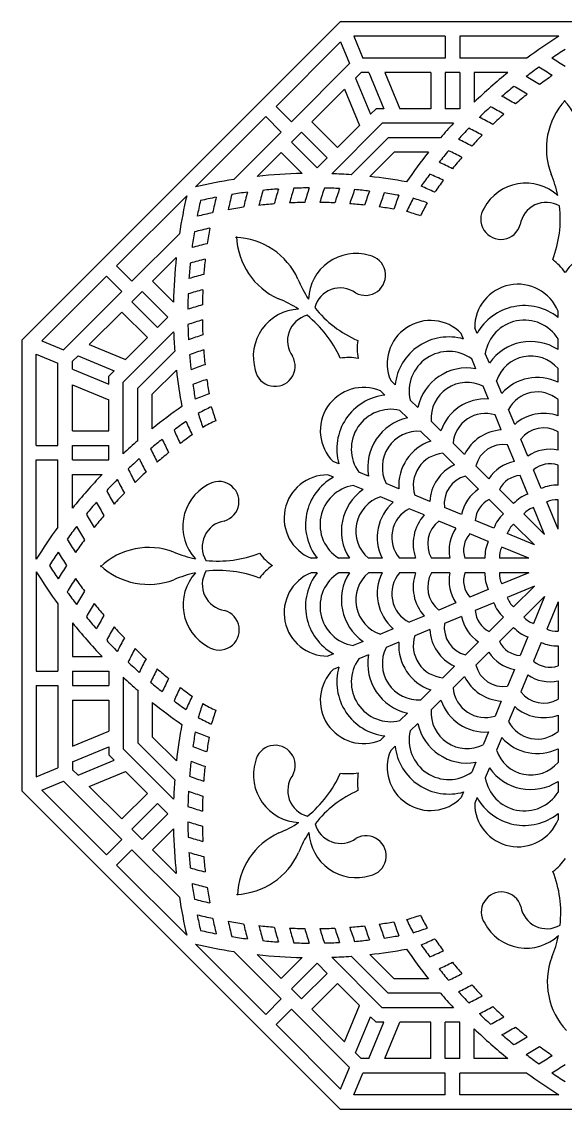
# Model space of a CAD drawing. Extents: x -314 to 508, y 162 to 455.
# Drawn here: x 332.2 to 388.5, y 171.7 to 284.2 of the extents above; entities that cross this region are included whole.
import ezdxf

# ---------------------------------------------------------------- set-up
doc = ezdxf.new("R2010")
doc.units = 0
doc.layers.get('0').update_dxf_attribs({"linetype": 'CONTINUOUS'})

msp = doc.modelspace()

# ---------------------------------------------------------------- linework, layer by layer
for p, q in [((365.166095, 284.226621), (332.215602, 251.276129)), ((411.765129, 284.226621), (365.166095, 284.226621)), ((366.599209, 282.726231), (367.53119, 280.476231)), ((376.050632, 282.726231), (366.599209, 282.726231)), ((376.050632, 282.726231), (376.050632, 280.476231)), ((377.550632, 282.726231), (377.550632, 280.476231)), ((387.813849, 282.726231), (377.550632, 282.726231)), ((358.530225, 275.469041), (365.21339, 282.152206)), ((365.21339, 282.152206), (366.145371, 279.902206)), ((376.050632, 280.476231), (367.53119, 280.476231)), ((384.486585, 280.476231), (377.550632, 280.476231)), ((360.121215, 273.87805), (366.145371, 279.902206)), ((366.766691, 278.402206), (367.340716, 278.976231)), ((366.766691, 278.402206), (368.319992, 274.652206)), ((368.15251, 278.976231), (367.340716, 278.976231)), ((368.15251, 278.976231), (369.705811, 275.226231)), ((369.776099, 278.976231), (371.329399, 275.226231)), ((374.550632, 278.976231), (369.776099, 278.976231)), ((374.550632, 278.976231), (374.550632, 275.226231)), ((376.050632, 278.976231), (376.050632, 275.226231)), ((377.550632, 278.976231), (376.050632, 278.976231)), ((377.550632, 278.976231), (377.550632, 275.226231)), ((379.050632, 278.976231), (379.050632, 275.912585)), ((382.534074, 278.976231), (379.050632, 278.976231)), ((362.242536, 273.87805), (365.618641, 277.254155)), ((365.618641, 277.254155), (367.171941, 273.504155)), ((358.530225, 275.469041), (360.121215, 273.87805)), ((368.319992, 274.652206), (368.894017, 275.226231)), ((369.705811, 275.226231), (368.894017, 275.226231)), ((374.550632, 275.226231), (371.329399, 275.226231)), ((377.550632, 275.226231), (376.050632, 275.226231)), ((350.212375, 267.15119), (357.469565, 274.408381)), ((357.469565, 274.408381), (359.060555, 272.81739)), ((362.242536, 273.87805), (364.894186, 271.2264)), ((364.294572, 268.505466), (369.515337, 273.726231)), ((364.894186, 271.2264), (367.171941, 273.504155)), ((376.898614, 273.726231), (369.515337, 273.726231)), ((354.156095, 267.912931), (359.060555, 272.81739)), ((360.121215, 271.75673), (361.181875, 272.81739)), ((361.181875, 272.81739), (363.833526, 270.16574)), ((360.121215, 271.75673), (362.772866, 269.10508)), ((366.304546, 268.39412), (370.136658, 272.226231)), ((375.556081, 272.226231), (370.136658, 272.226231)), ((356.597389, 268.232904), (359.060555, 270.69607)), ((359.060555, 270.69607), (361.22688, 268.529745)), ((362.772866, 269.10508), (363.833526, 270.16574)), ((368.246095, 268.214347), (370.757978, 270.726231)), ((374.310317, 270.726231), (370.757978, 270.726231)), ((349.290643, 266.229458), (342.033452, 258.972268)), ((348.528902, 262.285737), (343.624443, 257.381278)), ((342.033452, 258.972268), (343.624443, 257.381278)), ((348.208929, 259.844444), (345.745763, 257.381278)), ((340.972792, 257.911608), (334.289627, 251.228443)), ((340.972792, 257.911608), (342.563783, 256.320618)), ((345.745763, 257.381278), (347.912088, 255.214953)), ((342.563783, 256.320618), (336.539627, 250.296462)), ((344.685103, 256.320618), (343.624443, 255.259958)), ((344.685103, 256.320618), (347.336753, 253.668967)), ((343.624443, 255.259958), (346.276093, 252.608307)), ((387.715612, 253.644178), (387.715612, 254.278942)), ((342.563783, 254.199297), (339.187678, 250.823192)), ((342.563783, 254.199297), (345.215433, 251.547647)), ((347.336753, 253.668967), (346.276093, 252.608307)), ((347.936367, 252.147261), (342.715602, 246.926496)), ((379.335819, 251.977334), (379.092906, 252.563779)), ((332.215602, 251.276129), (332.215602, 204.677095)), ((334.289627, 251.228443), (336.539627, 250.296462)), ((345.215433, 251.547647), (342.937678, 249.269892)), ((377.95, 251.403309), (377.707087, 251.989754)), ((387.715612, 250.319142), (387.715612, 251.421807)), ((333.715602, 249.842624), (335.965602, 248.910643)), ((333.715602, 240.391201), (333.715602, 249.842624)), ((339.187678, 250.823192), (342.937678, 249.269892)), ((348.047713, 250.137287), (344.215602, 246.305175)), ((380.608256, 248.905401), (380.186284, 249.924131)), ((335.965602, 240.391201), (335.965602, 248.910643)), ((338.039627, 249.675142), (337.465602, 249.101117)), ((337.465602, 248.289323), (337.465602, 249.101117)), ((338.039627, 249.675142), (341.789627, 248.121841)), ((379.222436, 248.331376), (378.800465, 249.350106)), ((337.465602, 248.289323), (341.215602, 246.736022)), ((341.789627, 248.121841), (341.215602, 247.547816)), ((341.215602, 246.736022), (341.215602, 247.547816)), ((348.227486, 248.195738), (345.715602, 245.683855)), ((387.715612, 246.925411), (387.715612, 248.354682)), ((337.465602, 246.665734), (341.215602, 245.112434)), ((337.465602, 241.891201), (337.465602, 246.665734)), ((342.715602, 239.543219), (342.715602, 246.926496)), ((370.845955, 246.656538), (370.39711, 247.105383)), ((380.521161, 245.195977), (379.974203, 246.516451)), ((381.90698, 245.770003), (381.360022, 247.090477)), ((344.215602, 240.885752), (344.215602, 246.305175)), ((345.715602, 242.131516), (345.715602, 245.683855)), ((369.785295, 245.595878), (369.33645, 246.044723)), ((341.215602, 241.891201), (341.215602, 245.112434)), ((373.197111, 244.305382), (372.417409, 245.085084)), ((383.233006, 242.568693), (382.588175, 244.125453)), ((387.715612, 243.460338), (387.715612, 245.145364)), ((372.136451, 243.244722), (371.356749, 244.024424)), ((381.847187, 241.994668), (381.202356, 243.551428)), ((337.465602, 241.891201), (341.215602, 241.891201)), ((375.596841, 241.905652), (374.586194, 242.916299)), ((374.536181, 240.844992), (373.525534, 241.855639)), ((384.588892, 239.295295), (383.862452, 241.049075)), ((387.715612, 239.917238), (387.715612, 241.815516)), ((333.715602, 240.391201), (335.965602, 240.391201)), ((337.465602, 240.391201), (341.215602, 240.391201)), ((337.465602, 238.891201), (337.465602, 240.391201)), ((341.215602, 238.891201), (341.215602, 240.391201)), ((378.047018, 239.455476), (376.855525, 240.646968)), ((383.203073, 238.72127), (382.476633, 240.47505)), ((333.715602, 238.891201), (335.965602, 238.891201)), ((333.715602, 228.627984), (333.715602, 238.891201)), ((335.965602, 231.955248), (335.965602, 238.891201)), ((337.465602, 238.891201), (341.215602, 238.891201)), ((365.038524, 238.491833), (364.452079, 238.734746)), ((376.986357, 238.394815), (375.794865, 239.586308)), ((337.465602, 237.391201), (340.529248, 237.391201)), ((337.465602, 233.907759), (337.465602, 237.391201)), ((368.110457, 237.219397), (367.091727, 237.641368)), ((380.552368, 236.950126), (379.210082, 238.292411)), ((385.979529, 235.938001), (385.182311, 237.862655)), ((387.715612, 236.283329), (387.715612, 238.36656)), ((364.464499, 237.106014), (363.878054, 237.348927)), ((367.536432, 235.833577), (366.517702, 236.255549)), ((371.245856, 235.920672), (369.925382, 236.46763)), ((379.491707, 235.889465), (378.149422, 237.231751)), ((384.59371, 235.363976), (383.796491, 237.28863)), ((374.447165, 234.594646), (372.890405, 235.239477)), ((383.12193, 234.380564), (381.648863, 235.85363)), ((370.67183, 234.534853), (369.351356, 235.081811)), ((382.061269, 233.319903), (380.588203, 234.79297)), ((387.715612, 231.746726), (386.554467, 234.549978)), ((387.715612, 231.746726), (387.715612, 234.780945)), ((373.87314, 233.208827), (372.31638, 233.853658)), ((377.720563, 233.23876), (375.966783, 233.9652)), ((386.329792, 231.172701), (384.184276, 233.318217)), ((386.329792, 231.172701), (385.168647, 233.975953)), ((377.146538, 231.852941), (375.392758, 232.579381)), ((381.077857, 231.848123), (379.153203, 232.645342)), ((385.269132, 230.112041), (383.123616, 232.257557)), ((380.503832, 230.462304), (378.579178, 231.259522)), ((385.269132, 230.112041), (382.46588, 231.273186)), ((384.695107, 228.726221), (381.891855, 229.887366)), ((362.797655, 228.726221), (362.162891, 228.726221)), ((366.122691, 228.726221), (365.020026, 228.726221)), ((369.516422, 228.726221), (368.087151, 228.726221)), ((372.981495, 228.726221), (371.296469, 228.726221)), ((376.524594, 228.726221), (374.626317, 228.726221)), ((380.158504, 228.726221), (378.075273, 228.726221)), ((384.695107, 228.726221), (381.660888, 228.726221)), ((333.715602, 227.324458), (333.715602, 217.061242)), ((362.797655, 227.226221), (362.162891, 227.226221)), ((366.122691, 227.226221), (365.020026, 227.226221)), ((369.516422, 227.226221), (368.087151, 227.226221)), ((372.981495, 227.226221), (371.296469, 227.226221)), ((376.524594, 227.226221), (374.626317, 227.226221)), ((380.158504, 227.226221), (378.075273, 227.226221)), ((384.695107, 227.226221), (381.660888, 227.226221)), ((384.695107, 227.226221), (381.891855, 226.065076)), ((380.503832, 225.490138), (378.579178, 224.69292)), ((385.269132, 225.840402), (382.46588, 224.679257)), ((385.269132, 225.840402), (383.123616, 223.694885)), ((335.965602, 223.997195), (335.965602, 217.061242)), ((377.146538, 224.099502), (375.392758, 223.373062)), ((381.077857, 224.104319), (379.153203, 223.307101)), ((386.329792, 224.779742), (384.184276, 222.634225)), ((386.329792, 224.779742), (385.168647, 221.976489)), ((387.715612, 224.205717), (386.554467, 221.402464)), ((387.715612, 224.205717), (387.715612, 221.171498)), ((337.465602, 222.044684), (337.465602, 218.561242)), ((373.87314, 222.743616), (372.31638, 222.098785)), ((377.720563, 222.713682), (375.966783, 221.987243)), ((382.061269, 222.632539), (380.588203, 221.159472)), ((370.67183, 221.41759), (369.351356, 220.870632)), ((374.447165, 221.357797), (372.890405, 220.712965)), ((383.12193, 221.571879), (381.648863, 220.098812)), ((384.59371, 220.588467), (383.796491, 218.663812)), ((367.536432, 220.118865), (366.517702, 219.696894)), ((371.245856, 220.031771), (369.925382, 219.484812)), ((379.491707, 220.062977), (378.149422, 218.720692)), ((385.979529, 220.014442), (385.182311, 218.089787)), ((387.715612, 219.669114), (387.715612, 217.585882)), ((337.465602, 218.561242), (340.529248, 218.561242)), ((364.464499, 218.846429), (363.878054, 218.603516)), ((368.110457, 218.733046), (367.091727, 218.311074)), ((380.552368, 219.002317), (379.210082, 217.660032)), ((365.038524, 217.46061), (364.452079, 217.217696)), ((376.986357, 217.557627), (375.794865, 216.366135)), ((383.203073, 217.231172), (382.476633, 215.477393)), ((333.715602, 217.061242), (335.965602, 217.061242)), ((337.465602, 217.061242), (341.215602, 217.061242)), ((337.465602, 217.061242), (337.465602, 215.561242)), ((341.215602, 217.061242), (341.215602, 215.561242)), ((342.715602, 216.409224), (342.715602, 209.025947)), ((378.047018, 216.496967), (376.855525, 215.305474)), ((384.588892, 216.657147), (383.862452, 214.903367)), ((387.715612, 216.035204), (387.715612, 214.136926)), ((333.715602, 215.561242), (335.965602, 215.561242)), ((333.715602, 215.561242), (333.715602, 206.109819)), ((335.965602, 215.561242), (335.965602, 207.041799)), ((337.465602, 215.561242), (341.215602, 215.561242)), ((344.215602, 215.066691), (344.215602, 209.647267)), ((374.536181, 215.107451), (373.525534, 214.096804)), ((337.465602, 214.061242), (341.215602, 214.061242)), ((337.465602, 214.061242), (337.465602, 209.286708)), ((341.215602, 214.061242), (341.215602, 210.840009)), ((345.715602, 213.820927), (345.715602, 210.268588)), ((375.596841, 214.046791), (374.586194, 213.036143)), ((381.847187, 213.957775), (381.202356, 212.401015)), ((372.136451, 212.70772), (371.356749, 211.928018)), ((383.233006, 213.38375), (382.588175, 211.82699)), ((373.197111, 211.64706), (372.417409, 210.867358)), ((387.715612, 212.492104), (387.715612, 210.807079)), ((337.465602, 209.286708), (341.215602, 210.840009)), ((380.521161, 210.756465), (379.974203, 209.435991)), ((348.047713, 205.815156), (344.215602, 209.647267)), ((348.227486, 207.756704), (345.715602, 210.268588)), ((369.785295, 210.356565), (369.33645, 209.90772)), ((370.845955, 209.295905), (370.39711, 208.847059)), ((381.90698, 210.18244), (381.360022, 208.861966)), ((337.465602, 207.66312), (341.215602, 209.216421)), ((341.215602, 209.216421), (341.215602, 208.404627)), ((341.789627, 207.830601), (341.215602, 208.404627)), ((347.936367, 203.805182), (342.715602, 209.025947)), ((387.715612, 209.027031), (387.715612, 207.597761)), ((333.715602, 206.109819), (335.965602, 207.041799)), ((337.465602, 207.66312), (337.465602, 206.851326)), ((338.039627, 206.277301), (341.789627, 207.830601)), ((379.222436, 207.621066), (378.800465, 206.602337)), ((380.608256, 207.047041), (380.186284, 206.028312)), ((338.039627, 206.277301), (337.465602, 206.851326)), ((339.187678, 205.12925), (342.937678, 206.682551)), ((345.215433, 204.404796), (342.937678, 206.682551)), ((334.289627, 204.724), (336.539627, 205.65598)), ((342.563783, 199.631825), (336.539627, 205.65598)), ((342.563783, 201.753145), (339.187678, 205.12925)), ((387.715612, 205.6333), (387.715612, 204.530635)), ((332.215602, 204.677095), (365.166095, 171.726602)), ((340.972792, 198.040835), (334.289627, 204.724)), ((342.563783, 201.753145), (345.215433, 204.404796)), ((377.95, 204.549134), (377.707087, 203.962689)), ((379.335819, 203.975109), (379.092906, 203.388664)), ((343.624443, 200.692485), (346.276093, 203.344136)), ((347.336753, 202.283475), (346.276093, 203.344136)), ((344.685103, 199.631825), (347.336753, 202.283475)), ((387.715612, 202.308264), (387.715612, 201.673501)), ((344.685103, 199.631825), (343.624443, 200.692485)), ((345.745763, 198.571165), (347.912088, 200.737489)), ((340.972792, 198.040835), (342.563783, 199.631825)), ((342.033452, 196.980174), (343.624443, 198.571165)), ((348.528902, 193.666705), (343.624443, 198.571165)), ((348.208929, 196.107999), (345.745763, 198.571165)), ((349.290643, 189.722984), (342.033452, 196.980174)), ((350.212375, 188.801252), (357.469565, 181.544062)), ((354.156095, 188.039512), (359.060555, 183.135052)), ((356.597389, 187.719538), (359.060555, 185.256373)), ((359.060555, 185.256373), (361.22688, 187.422697)), ((360.121215, 184.195713), (362.772866, 186.847363)), ((362.772866, 186.847363), (363.833526, 185.786703)), ((364.294572, 187.446977), (369.515337, 182.226212)), ((366.304546, 187.558323), (370.136658, 183.726212)), ((368.246095, 187.738095), (370.757978, 185.226212)), ((361.181875, 183.135052), (363.833526, 185.786703)), ((362.242536, 182.074392), (364.894186, 184.726043)), ((364.894186, 184.726043), (367.171941, 182.448287)), ((374.310317, 185.226212), (370.757978, 185.226212)), ((360.121215, 184.195713), (361.181875, 183.135052)), ((375.556081, 183.726212), (370.136658, 183.726212)), ((357.469565, 181.544062), (359.060555, 183.135052)), ((365.618641, 178.698287), (367.171941, 182.448287)), ((358.530225, 180.483402), (360.121215, 182.074392)), ((360.121215, 182.074392), (366.145371, 176.050237)), ((362.242536, 182.074392), (365.618641, 178.698287)), ((366.766691, 177.550237), (368.319992, 181.300237)), ((368.319992, 181.300237), (368.894017, 180.726212)), ((376.898614, 182.226212), (369.515337, 182.226212)), ((358.530225, 180.483402), (365.21339, 173.800237)), ((368.15251, 176.976212), (369.705811, 180.726212)), ((369.705811, 180.726212), (368.894017, 180.726212)), ((369.776099, 176.976212), (371.329399, 180.726212)), ((374.550632, 180.726212), (371.329399, 180.726212)), ((374.550632, 176.976212), (374.550632, 180.726212)), ((376.050632, 176.976212), (376.050632, 180.726212)), ((377.550632, 180.726212), (376.050632, 180.726212)), ((377.550632, 176.976212), (377.550632, 180.726212)), ((379.050632, 176.976212), (379.050632, 180.039857)), ((366.766691, 177.550237), (367.340716, 176.976212)), ((368.15251, 176.976212), (367.340716, 176.976212)), ((374.550632, 176.976212), (369.776099, 176.976212)), ((377.550632, 176.976212), (376.050632, 176.976212)), ((382.534074, 176.976212), (379.050632, 176.976212)), ((365.21339, 173.800237), (366.145371, 176.050237)), ((366.599209, 173.226212), (367.53119, 175.476212)), ((376.050632, 175.476212), (367.53119, 175.476212)), ((376.050632, 173.226212), (376.050632, 175.476212)), ((377.550632, 173.226212), (377.550632, 175.476212)), ((384.486585, 175.476212), (377.550632, 175.476212)), ((376.050632, 173.226212), (366.599209, 173.226212)), ((387.813849, 173.226212), (377.550632, 173.226212)), ((365.166095, 171.726602), (411.765129, 171.726602))]:
    msp.add_line(p, q)
for centre, radius, start, end in [((416.138799, 237.254604), 53.572116, 121.91939, 126.216195), ((416.138799, 237.254604), 52.072116, 122.102777, 123.928046), ((360.792425, 237.254604), 50.572116, 56.824698, 58.687971), ((416.138799, 237.254604), 52.072116, 125.738187, 127.534036), ((360.792425, 237.254604), 49.072116, 57.560233, 59.464775), ((416.138799, 237.254604), 53.572116, 128.84974, 133.812733), ((360.792425, 237.254604), 47.572116, 58.278086, 60.227422), ((416.138799, 237.254604), 50.572116, 125.022816, 126.855492), ((416.138799, 237.254604), 52.072116, 129.316387, 131.085996), ((360.792425, 237.254604), 46.072116, 58.977643, 60.975594), ((360.792425, 237.254604), 44.572116, 59.65813, 61.70886), ((416.138799, 237.254604), 50.572116, 128.674204, 130.479787), ((393.86867, 271.096747), 7.357965, 137.256091, 200.866483), ((382.96594, 271.064302), 7.357965, 339.474528, 43.08492), ((416.138799, 237.254604), 52.072116, 132.84358, 134.589829), ((360.792425, 237.254604), 43.072116, 60.318593, 62.426661), ((416.138799, 237.254604), 50.572116, 132.27304, 134.054732), ((416.138799, 237.254604), 53.572116, 137.094204, 139.24731), ((360.792425, 237.254604), 41.572116, 60.957865, 63.12829), ((416.138799, 237.254604), 52.072116, 136.325403, 138.050939), ((360.792425, 237.254604), 40.072116, 61.574537, 63.812869), ((416.138799, 237.254604), 50.572116, 135.825609, 137.586396), ((360.792425, 237.254604), 38.572116, 62.16691, 64.479321), ((416.138799, 237.254604), 53.572116, 141.332807, 145.423402), ((416.138799, 237.254604), 52.072116, 139.767054, 141.474349), ((360.792425, 237.254604), 37.072116, 62.732943, 65.126335), ((416.138799, 237.254604), 50.572116, 139.337804, 141.080535), ((360.792425, 237.254604), 35.572116, 63.270186, 65.752316), ((362.336906, 214.969131), 53.572116, 98.783805, 103.08061), ((362.336906, 214.969131), 53.572116, 91.187267, 96.15026), ((362.336906, 214.969131), 53.572116, 85.75269, 87.905796), ((362.336906, 214.969131), 53.572116, 79.576598, 83.667193), ((416.138799, 237.254604), 52.072116, 143.17341, 144.864819), ((360.792425, 237.254604), 34.072116, 63.775685, 66.35533), ((416.138799, 237.254604), 50.572116, 142.815292, 144.542779), ((376.201395, 263.833461), 11.748077, 11.887493, 23.276334), ((401.472702, 254.104927), 46.072116, 164.024406, 166.022357), ((362.336906, 214.969131), 52.072116, 93.914004, 95.683613), ((401.472702, 254.104927), 44.572116, 163.29114, 165.34187), ((401.472702, 254.104927), 43.072116, 162.573339, 164.681407), ((362.336906, 214.969131), 52.072116, 90.410171, 92.15642), ((401.472702, 254.104927), 41.572116, 161.87171, 164.042135), ((401.472702, 254.104927), 40.072116, 161.187131, 163.425463), ((362.336906, 214.969131), 52.072116, 86.949061, 88.674597), ((401.472702, 254.104927), 38.572116, 160.520679, 162.83309), ((401.472702, 254.104927), 37.072116, 159.873665, 162.267057), ((362.336906, 214.969131), 52.072116, 83.525651, 85.232946), ((401.472702, 254.104927), 35.572116, 159.247684, 161.729814), ((360.792425, 237.254604), 32.572116, 64.245875, 66.933024), ((384.391153, 262.626974), 4.907488, 47.643656, 151.842429), ((401.472702, 254.104927), 53.572116, 166.91939, 171.216195), ((401.472702, 254.104927), 52.072116, 167.102777, 168.928046), ((362.336906, 214.969131), 52.072116, 101.071954, 102.897223), ((401.472702, 254.104927), 50.572116, 166.312029, 168.175302), ((401.472702, 254.104927), 49.072116, 165.535225, 167.439767), ((362.336906, 214.969131), 52.072116, 97.465964, 99.261813), ((401.472702, 254.104927), 47.572116, 164.772578, 166.721914), ((362.336906, 214.969131), 50.572116, 90.945268, 92.72696), ((362.336906, 214.969131), 50.572116, 87.413604, 89.174391), ((401.472702, 254.104927), 34.072116, 158.64467, 161.224315), ((362.336906, 214.969131), 52.072116, 80.135181, 81.82659), ((401.472702, 254.104927), 32.572116, 158.066976, 160.754125), ((418.824236, 241.740864), 52.072116, 152.276152, 153.953986), ((363.754115, 236.217925), 31.072116, 70.403428, 73.209533), ((386.506752, 262.811492), 2.727853, 59.946113, 171.045556), ((362.336906, 214.969131), 50.572116, 101.824698, 103.687971), ((362.336906, 214.969131), 50.572116, 98.144508, 99.977184), ((362.336906, 214.969131), 50.572116, 94.520213, 96.325796), ((362.336906, 214.969131), 50.572116, 83.919465, 85.662196), ((362.336906, 214.969131), 50.572116, 80.457221, 82.184708), ((363.754115, 236.217925), 29.572116, 70.789063, 73.727348), ((418.824236, 241.740864), 50.572116, 151.99072, 153.70586), ((381.803689, 263.793864), 2.084471, 146.551174, 344.479078), ((376.201395, 263.833461), 11.748077, 338.963115, 6.545241), ((401.472702, 254.104927), 52.072116, 170.738187, 172.534036), ((362.336906, 214.969131), 49.072116, 102.560233, 104.464775), ((401.472702, 254.104927), 50.572116, 170.022816, 171.855492), ((362.336906, 214.969131), 47.572116, 103.278086, 105.227422), ((354.108882, 254.55524), 7.357965, 24.474528, 88.08492), ((361.795334, 262.287577), 7.357965, 182.256091, 245.866483), ((366.795067, 255.34334), 4.907488, 73.498583, 177.697355), ((367.783747, 258.004002), 2.084471, 240.861933, 78.789837), ((401.472702, 254.104927), 53.572116, 173.84974, 178.812733), ((401.472702, 254.104927), 52.072116, 174.316387, 176.085996), ((362.336906, 214.969131), 46.072116, 103.977643, 105.975594), ((401.472702, 254.104927), 50.572116, 173.674204, 175.479787), ((383.561147, 254.851465), 5.975082, 35.004118, 52.886856), ((393.369968, 254.880655), 5.975082, 127.454155, 145.336893), ((362.336906, 214.969131), 44.572116, 104.65813, 106.70886), ((362.336906, 214.969131), 43.072116, 105.318593, 107.426661), ((401.472702, 254.104927), 50.572116, 177.27304, 179.054732), ((371.693354, 262.016762), 11.748077, 202.064677, 213.453518), ((365.176795, 253.968205), 2.727853, 54.295455, 165.394899), ((383.56785, 252.598932), 4.475082, 22.049912, 180.450088), ((401.472702, 254.104927), 52.072116, 177.84358, 179.589829), ((354.438603, 244.659008), 11.748077, 56.887493, 68.276334), ((362.336906, 214.969131), 41.572116, 105.957865, 108.12829), ((361.082753, 249.596926), 4.907488, 92.643656, 196.842429), ((371.693354, 262.016762), 11.748077, 218.79577, 246.377896), ((384.232123, 249.259407), 5.600082, 51.53456, 150.96544), ((362.336906, 214.969131), 40.072116, 106.574537, 108.812869), ((401.472702, 254.104927), 50.572116, 180.825609, 182.586396), ((362.448233, 251.223354), 2.727853, 104.946113, 216.045556), ((354.438603, 244.659008), 11.748077, 23.963115, 51.545241), ((374.517966, 248.850348), 4.475082, 44.549912, 202.950088), ((384.232123, 249.259407), 4.100082, 31.830243, 170.669757), ((401.472702, 254.104927), 53.572116, 182.094204, 184.24731), ((401.472702, 254.104927), 52.072116, 181.325403, 183.050939), ((362.336906, 214.969131), 38.572116, 107.16691, 109.479321), ((372.909208, 250.468433), 5.975082, 172.454155, 190.336893), ((376.409656, 246.019234), 5.600082, 74.03456, 173.46544), ((384.896396, 245.919881), 5.225082, 57.346692, 145.153308), ((401.472702, 254.104927), 52.072116, 184.767054, 186.474349), ((362.336906, 214.969131), 37.072116, 107.732943, 110.126335), ((401.472702, 254.104927), 50.572116, 184.337804, 186.080535), ((376.409656, 246.019234), 4.100082, 54.330243, 193.169757), ((362.336906, 214.969131), 35.572116, 108.270186, 110.752316), ((358.428023, 248.592428), 2.084471, 191.551174, 29.479078), ((365.993964, 243.511908), 5.975082, 80.004118, 97.886856), ((384.896396, 245.919881), 3.725082, 40.815365, 161.684635), ((401.472702, 254.104927), 53.572116, 186.332807, 190.423402), ((378.301345, 243.188121), 5.225082, 79.846692, 167.653308), ((362.336906, 214.969131), 34.072116, 108.775685, 111.35533), ((401.472702, 254.104927), 52.072116, 188.17341, 189.864819), ((401.472702, 254.104927), 50.572116, 187.815292, 189.542779), ((367.591485, 241.923867), 4.475082, 67.049912, 225.450088), ((378.301345, 243.188121), 3.725082, 63.315365, 184.184635), ((385.560669, 242.580355), 4.850082, 63.620761, 138.879239), ((362.336906, 214.969131), 32.572116, 109.245875, 111.933024), ((370.422599, 240.032177), 5.600082, 96.53456, 195.96544), ((385.560669, 242.580355), 3.350082, 49.96535, 152.53465), ((379.187229, 200.303034), 53.572116, 124.576598, 128.667193), ((365.16418, 216.330319), 31.072116, 115.403428, 118.209533), ((400.199328, 259.176083), 50.572116, 196.99072, 198.70586), ((370.422599, 240.032177), 4.100082, 76.830243, 215.669757), ((380.193035, 240.357008), 4.850082, 86.120761, 161.379239), ((400.199328, 259.176083), 52.072116, 197.276152, 198.953986), ((373.253712, 238.140488), 5.225082, 102.346692, 190.153308), ((380.193035, 240.357008), 3.350082, 72.46535, 175.03465), ((386.224942, 239.240829), 4.475082, 70.542688, 131.957312), ((379.187229, 200.303034), 52.072116, 125.135181, 126.82659), ((379.187229, 255.649408), 34.072116, 203.64467, 206.224315), ((379.187229, 255.649408), 32.572116, 203.066976, 205.754125), ((365.16418, 216.330319), 29.572116, 115.789063, 118.727348), ((382.084724, 237.525894), 4.475082, 93.042688, 154.457312), ((386.224942, 239.240829), 2.975082, 59.930399, 142.569601), ((379.187229, 200.303034), 53.572116, 130.75269, 132.905796), ((379.187229, 200.303034), 52.072116, 128.525651, 130.232946), ((379.187229, 255.649408), 35.572116, 204.247684, 206.729814), ((379.187229, 200.303034), 50.572116, 125.457221, 127.184708), ((373.253712, 238.140488), 3.725082, 85.815365, 206.684635), ((376.084825, 236.248798), 4.850082, 108.620761, 183.879239), ((379.187229, 255.649408), 37.072116, 204.873665, 207.267057), ((379.187229, 200.303034), 50.572116, 128.919465, 130.662196), ((382.084724, 237.525894), 2.975082, 82.430399, 165.069601), ((386.889215, 235.901303), 4.100082, 78.372027, 124.127973), ((379.187229, 200.303034), 52.072116, 131.949061, 133.674597), ((379.187229, 255.649408), 38.572116, 205.520679, 207.83309), ((376.084825, 236.248798), 3.350082, 94.96535, 197.53465), ((383.976414, 234.694781), 4.100082, 100.872027, 146.627973), ((386.889215, 235.901303), 2.600082, 71.467962, 131.032038), ((379.187229, 200.303034), 53.572116, 136.187267, 141.15026), ((379.187229, 255.649408), 40.072116, 206.187131, 208.425463), ((379.187229, 200.303034), 50.572116, 132.413604, 134.174391), ((378.915939, 234.357109), 4.475082, 115.542688, 176.957312), ((379.187229, 200.303034), 52.072116, 135.410171, 137.15642), ((379.187229, 255.649408), 41.572116, 206.87171, 209.042135), ((353.790747, 232.004308), 4.907488, 118.498583, 222.697355), ((352.608478, 234.584782), 2.084471, 285.861933, 123.789837), ((363.842901, 232.873983), 4.475082, 89.549912, 247.950088), ((367.182426, 232.20971), 5.600082, 119.03456, 218.46544), ((367.182426, 232.20971), 4.100082, 99.330243, 238.169757), ((378.915939, 234.357109), 2.975082, 104.930399, 187.569601), ((383.976414, 234.694781), 2.600082, 93.967962, 153.532038), ((387.553488, 232.561777), 3.725082, 87.505575, 114.994425), ((379.187229, 255.649408), 43.072116, 207.573339, 209.681407), ((379.187229, 200.303034), 50.572116, 135.945268, 137.72696), ((370.521952, 231.545437), 5.225082, 124.846692, 212.653308), ((381.747052, 232.465419), 4.100082, 123.372027, 169.127973), ((385.868103, 231.863668), 3.725082, 110.005575, 137.494425), ((379.187229, 200.303034), 52.072116, 138.914004, 140.683613), ((379.187229, 255.649408), 44.572116, 208.29114, 210.34187), ((370.521952, 231.545437), 3.725082, 108.315365, 229.184635), ((373.861478, 230.881164), 4.850082, 131.120761, 206.379239), ((381.747052, 232.465419), 2.600082, 116.467962, 176.032038), ((387.553488, 232.561777), 2.225082, 85.821618, 116.678382), ((379.187229, 255.649408), 46.072116, 209.024406, 211.022357), ((379.187229, 200.303034), 50.572116, 139.520213, 141.325796), ((373.861478, 230.881164), 3.350082, 117.46535, 220.03465), ((377.201004, 230.216891), 4.475082, 138.042688, 199.457312), ((384.578165, 230.57373), 3.725082, 132.505575, 159.994425), ((385.868103, 231.863668), 2.225082, 108.321618, 139.178382), ((379.187229, 200.303034), 53.572116, 143.783805, 148.08061), ((379.187229, 200.303034), 52.072116, 142.465964, 144.261813), ((379.187229, 255.649408), 47.572116, 209.772578, 211.721914), ((353.618824, 229.887648), 2.727853, 99.295455, 210.394899), ((377.201004, 230.216891), 2.975082, 127.430399, 210.069601), ((380.54053, 229.552618), 4.100082, 145.872027, 191.627973), ((384.578165, 230.57373), 2.225082, 130.821618, 161.678382), ((379.187229, 255.649408), 49.072116, 210.535225, 212.439767), ((379.187229, 200.303034), 50.572116, 143.144508, 144.977184), ((380.54053, 229.552618), 2.600082, 138.967962, 198.532038), ((345.377531, 222.476549), 7.357965, 69.474528, 133.08492), ((383.880056, 228.888345), 3.725082, 155.005575, 182.494425), ((383.880056, 228.888345), 2.225082, 153.321618, 184.178382), ((379.187229, 200.303034), 52.072116, 146.071954, 147.897223), ((379.187229, 255.649408), 50.572116, 211.312029, 213.175302), ((352.535537, 240.186741), 11.748077, 247.064677, 258.453518), ((352.535537, 240.186741), 11.748077, 263.79577, 291.377896), ((361.561178, 232.880578), 5.975082, 217.454155, 235.336893), ((379.187229, 255.649408), 53.572116, 211.91939, 216.216195), ((379.187229, 255.649408), 52.072116, 212.102777, 213.928046), ((379.187229, 200.303034), 50.572116, 146.824698, 148.687971), ((345.345086, 233.37928), 7.357965, 227.256091, 290.866483), ((353.630341, 226.017362), 2.727853, 149.946113, 261.045556), ((352.608372, 215.712004), 11.748077, 68.963115, 96.545241), ((361.590368, 223.071756), 5.975082, 125.004118, 142.886856), ((379.187229, 200.303034), 49.072116, 147.560233, 149.464775), ((379.187229, 255.649408), 50.572116, 215.022816, 216.855492), ((352.608372, 215.712004), 11.748077, 101.887493, 113.276334), ((353.814859, 223.901763), 4.907488, 137.643656, 241.842429), ((363.842901, 223.07846), 4.475082, 112.049912, 270.450088), ((367.182426, 223.742733), 5.600082, 141.53456, 240.96544), ((367.182426, 223.742733), 4.100082, 121.830243, 260.669757), ((370.521952, 224.407006), 5.225082, 147.346692, 235.153308), ((370.521952, 224.407006), 3.725082, 130.815365, 251.684635), ((373.861478, 225.071279), 4.850082, 153.620761, 228.879239), ((373.861478, 225.071279), 3.350082, 139.96535, 242.53465), ((377.201004, 225.735552), 4.475082, 160.542688, 221.957312), ((377.201004, 225.735552), 2.975082, 149.930399, 232.569601), ((380.54053, 226.399825), 4.100082, 168.372027, 214.127973), ((380.54053, 226.399825), 2.600082, 161.467962, 221.032038), ((383.880056, 227.064098), 3.725082, 177.505575, 204.994425), ((383.880056, 227.064098), 2.225082, 175.821618, 206.678382), ((379.187229, 255.649408), 52.072116, 215.738187, 217.534036), ((379.187229, 200.303034), 47.572116, 148.278086, 150.227422), ((379.187229, 200.303034), 46.072116, 148.977643, 150.975594), ((379.187229, 255.649408), 50.572116, 218.674204, 220.479787), ((384.578165, 225.378713), 3.725082, 200.005575, 227.494425), ((384.578165, 225.378713), 2.225082, 198.321618, 229.178382), ((379.187229, 200.303034), 44.572116, 149.65813, 151.70886), ((352.647969, 221.314298), 2.084471, 236.551174, 74.479078), ((381.747052, 223.487023), 2.600082, 183.967962, 243.532038), ((379.187229, 255.649408), 53.572116, 218.84974, 223.812733), ((379.187229, 255.649408), 52.072116, 219.316387, 221.085996), ((379.187229, 200.303034), 43.072116, 150.318593, 152.426661), ((379.187229, 255.649408), 50.572116, 222.27304, 224.054732), ((378.915939, 221.595334), 2.975082, 172.430399, 255.069601), ((381.747052, 223.487023), 4.100082, 190.872027, 236.627973), ((385.868103, 224.088775), 2.225082, 220.821618, 251.678382), ((376.084825, 219.703644), 3.350082, 162.46535, 265.03465), ((378.915939, 221.595334), 4.475082, 183.042688, 244.457312), ((385.868103, 224.088775), 3.725082, 222.505575, 249.994425), ((387.553488, 223.390666), 2.225082, 243.321618, 274.178382), ((379.187229, 255.649408), 52.072116, 222.84358, 224.589829), ((379.187229, 200.303034), 41.572116, 150.957865, 153.12829), ((379.187229, 200.303034), 40.072116, 151.574537, 153.812869), ((379.187229, 255.649408), 50.572116, 225.825609, 227.586396), ((373.253712, 217.811955), 3.725082, 153.315365, 274.184635), ((376.084825, 219.703644), 4.850082, 176.120761, 251.379239), ((383.976414, 221.257662), 2.600082, 206.467962, 266.032038), ((387.553488, 223.390666), 3.725082, 245.005575, 272.494425), ((379.187229, 200.303034), 38.572116, 152.16691, 154.479321), ((370.422599, 215.920265), 4.100082, 144.330243, 283.169757), ((373.253712, 217.811955), 5.225082, 169.846692, 257.653308), ((383.976414, 221.257662), 4.100082, 213.372027, 259.127973), ((379.187229, 255.649408), 52.072116, 226.325403, 228.050939), ((379.187229, 200.303034), 37.072116, 152.732943, 155.126335), ((379.187229, 255.649408), 50.572116, 229.337804, 231.080535), ((367.591485, 214.028576), 4.475082, 134.549912, 292.950088), ((370.422599, 215.920265), 5.600082, 164.03456, 263.46544), ((382.084724, 218.426548), 2.975082, 194.930399, 277.569601), ((386.889215, 220.05114), 2.600082, 228.967962, 288.532038), ((379.187229, 255.649408), 53.572116, 227.094204, 229.24731), ((379.187229, 200.303034), 35.572116, 153.270186, 155.752316), ((382.084724, 218.426548), 4.475082, 205.542688, 266.957312), ((386.889215, 220.05114), 4.100082, 235.872027, 281.627973), ((379.187229, 255.649408), 52.072116, 229.767054, 231.474349), ((379.187229, 200.303034), 34.072116, 153.775685, 156.35533), ((379.187229, 255.649408), 50.572116, 232.815292, 234.542779), ((380.193035, 215.595435), 3.350082, 184.96535, 287.53465), ((386.224942, 216.711614), 2.975082, 217.430399, 300.069601), ((379.187229, 255.649408), 53.572116, 231.332807, 235.423402), ((379.187229, 255.649408), 52.072116, 233.17341, 234.864819), ((379.187229, 200.303034), 32.572116, 154.245875, 156.933024), ((380.193035, 215.595435), 4.850082, 198.620761, 273.879239), ((380.223908, 203.264724), 31.072116, 160.403428, 163.209533), ((374.700969, 258.334845), 50.572116, 241.99072, 243.70586), ((380.223908, 203.264724), 29.572116, 160.789063, 163.727348), ((378.301345, 212.764322), 3.725082, 175.815365, 296.684635), ((386.224942, 216.711614), 4.475082, 228.042688, 289.457312), ((401.472702, 201.847516), 53.572116, 169.576598, 173.667193), ((374.700969, 258.334845), 52.072116, 242.276152, 243.953986), ((378.301345, 212.764322), 5.225082, 192.346692, 280.153308), ((385.560669, 213.372088), 3.350082, 207.46535, 310.03465), ((401.472702, 201.847516), 52.072116, 170.135181, 171.82659), ((362.336906, 240.983312), 32.572116, 248.066976, 250.754125), ((376.409656, 209.933208), 4.100082, 166.830243, 305.669757), ((362.336906, 240.983312), 34.072116, 248.64467, 251.224315), ((401.472702, 201.847516), 50.572116, 170.457221, 172.184708), ((358.437831, 207.294357), 2.084471, 330.861933, 168.789837), ((376.409656, 209.933208), 5.600082, 186.53456, 285.96544), ((385.560669, 213.372088), 4.850082, 221.120761, 296.379239), ((374.517966, 207.102095), 4.475082, 157.049912, 315.450088), ((384.896396, 210.032562), 3.725082, 198.315365, 319.184635), ((401.472702, 201.847516), 52.072116, 173.525651, 175.232946), ((362.336906, 240.983312), 35.572116, 249.247684, 251.729814), ((401.472702, 201.847516), 50.572116, 173.919465, 175.662196), ((361.098493, 206.305677), 4.907488, 163.498583, 267.697355), ((384.896396, 210.032562), 5.225082, 214.846692, 302.653308), ((362.336906, 240.983312), 37.072116, 249.873665, 252.267057), ((362.473628, 204.687404), 2.727853, 144.295455, 255.394899), ((354.425071, 211.203963), 11.748077, 308.79577, 336.377896), ((365.9734, 212.419817), 5.975082, 262.454155, 280.336893), ((372.929925, 205.504574), 5.975082, 170.004118, 187.886856), ((384.232123, 206.693036), 4.100082, 189.330243, 328.169757), ((401.472702, 201.847516), 53.572116, 175.75269, 177.905796), ((401.472702, 201.847516), 52.072116, 176.949061, 178.674597), ((362.336906, 240.983312), 38.572116, 250.520679, 252.83309), ((401.472702, 201.847516), 50.572116, 177.413604, 179.174391), ((371.782825, 193.949213), 11.748077, 113.963115, 141.545241), ((384.232123, 206.693036), 5.600082, 209.03456, 308.46544), ((362.336906, 240.983312), 40.072116, 251.187131, 253.425463), ((383.56785, 203.35351), 4.475082, 179.549912, 337.950088), ((362.336906, 240.983312), 41.572116, 251.87171, 254.042135), ((401.472702, 201.847516), 52.072116, 180.410171, 182.15642), ((354.425071, 211.203963), 11.748077, 292.064677, 303.453518), ((401.472702, 201.847516), 53.572116, 181.187267, 186.15026), ((401.472702, 201.847516), 50.572116, 180.945268, 182.72696), ((361.886593, 193.619492), 7.357965, 114.474528, 178.08492), ((371.782825, 193.949213), 11.748077, 146.887493, 158.276334), ((366.844907, 200.593362), 4.907488, 182.643656, 286.842429), ((365.218479, 201.958842), 2.727853, 194.946113, 306.045556), ((362.336906, 240.983312), 43.072116, 252.573339, 254.681407), ((367.849405, 197.938633), 2.084471, 281.551174, 119.479078), ((362.336906, 240.983312), 44.572116, 253.29114, 255.34187), ((401.472702, 201.847516), 52.072116, 183.914004, 185.683613), ((354.154256, 201.305944), 7.357965, 272.256091, 335.866483), ((401.472702, 201.847516), 50.572116, 184.520213, 186.325796), ((383.561255, 201.071788), 5.975082, 307.454155, 325.336893), ((362.336906, 240.983312), 46.072116, 254.024406, 256.022357), ((376.255092, 192.046147), 11.748077, 353.79577, 21.377896), ((362.336906, 240.983312), 47.572116, 254.772578, 256.721914), ((401.472702, 201.847516), 52.072116, 187.465964, 189.261813), ((401.472702, 201.847516), 50.572116, 188.144508, 189.977184), ((401.472702, 201.847516), 53.572116, 188.783805, 193.08061), ((381.857051, 192.119087), 2.084471, 15.861933, 213.789837), ((362.336906, 240.983312), 49.072116, 255.535225, 257.439767), ((386.554184, 193.129433), 2.727853, 189.295455, 300.394899), ((362.336906, 240.983312), 50.572116, 256.312029, 258.175302), ((401.472702, 201.847516), 52.072116, 191.071954, 192.897223), ((401.472702, 201.847516), 50.572116, 191.824698, 193.687971), ((357.26575, 239.709938), 50.572116, 286.99072, 288.70586), ((400.111514, 204.67479), 31.072116, 205.403428, 208.209533), ((400.111514, 204.67479), 29.572116, 205.789063, 208.727348), ((362.336906, 240.983312), 52.072116, 257.102777, 258.928046), ((401.472702, 201.847516), 49.072116, 192.560233, 194.464775), ((362.336906, 240.983312), 50.572116, 260.022816, 261.855492), ((401.472702, 201.847516), 47.572116, 193.278086, 195.227422), ((401.472702, 201.847516), 46.072116, 193.977643, 195.975594), ((362.336906, 240.983312), 50.572116, 263.674204, 265.479787), ((401.472702, 201.847516), 44.572116, 194.65813, 196.70886), ((401.472702, 201.847516), 43.072116, 195.318593, 197.426661), ((362.336906, 240.983312), 50.572116, 267.27304, 269.054732), ((401.472702, 201.847516), 41.572116, 195.957865, 198.12829), ((362.336906, 240.983312), 50.572116, 270.825609, 272.586396), ((401.472702, 201.847516), 40.072116, 196.574537, 198.812869), ((401.472702, 201.847516), 38.572116, 197.16691, 199.479321), ((401.472702, 201.847516), 37.072116, 197.732943, 200.126335), ((362.336906, 240.983312), 50.572116, 274.337804, 276.080535), ((401.472702, 201.847516), 35.572116, 198.270186, 200.752316), ((362.336906, 240.983312), 50.572116, 277.815292, 279.542779), ((401.472702, 201.847516), 34.072116, 198.775685, 201.35533), ((401.472702, 201.847516), 32.572116, 199.245875, 201.933024), ((357.26575, 239.709938), 52.072116, 287.276152, 288.953986), ((384.437525, 193.301357), 4.907488, 208.498583, 312.697355), ((362.336906, 240.983312), 52.072116, 260.738187, 262.534036), ((362.336906, 240.983312), 52.072116, 264.316387, 266.085996), ((362.336906, 240.983312), 52.072116, 274.767054, 276.474349), ((362.336906, 240.983312), 52.072116, 278.17341, 279.864819), ((360.792425, 218.697839), 32.572116, 293.066976, 295.754125), ((416.138799, 218.697839), 50.572116, 215.457221, 217.184708), ((376.255092, 192.046147), 11.748077, 337.064677, 348.453518), ((362.336906, 240.983312), 53.572116, 256.91939, 261.216195), ((362.336906, 240.983312), 52.072116, 267.84358, 269.589829), ((362.336906, 240.983312), 52.072116, 271.325403, 273.050939), ((362.336906, 240.983312), 53.572116, 276.332807, 280.423402), ((416.138799, 218.697839), 53.572116, 214.576598, 218.667193), ((416.138799, 218.697839), 52.072116, 215.135181, 216.82659), ((360.792425, 218.697839), 34.072116, 293.64467, 296.224315), ((362.336906, 240.983312), 53.572116, 263.84974, 268.812733), ((362.336906, 240.983312), 53.572116, 272.094204, 274.24731), ((360.792425, 218.697839), 35.572116, 294.247684, 296.729814), ((416.138799, 218.697839), 50.572116, 218.919465, 220.662196), ((393.965284, 184.888141), 7.357965, 159.474528, 223.08492), ((416.138799, 218.697839), 52.072116, 218.525651, 220.232946), ((360.792425, 218.697839), 37.072116, 294.873665, 297.267057), ((360.792425, 218.697839), 38.572116, 295.520679, 297.83309), ((416.138799, 218.697839), 50.572116, 222.413604, 224.174391), ((416.138799, 218.697839), 53.572116, 220.75269, 222.905796), ((416.138799, 218.697839), 52.072116, 221.949061, 223.674597), ((360.792425, 218.697839), 40.072116, 296.187131, 298.425463), ((360.792425, 218.697839), 41.572116, 296.87171, 299.042135), ((416.138799, 218.697839), 50.572116, 225.945268, 227.72696), ((416.138799, 218.697839), 52.072116, 225.410171, 227.15642), ((360.792425, 218.697839), 43.072116, 297.573339, 299.681407), ((416.138799, 218.697839), 53.572116, 226.187267, 231.15026), ((360.792425, 218.697839), 44.572116, 298.29114, 300.34187), ((416.138799, 218.697839), 50.572116, 229.520213, 231.325796), ((416.138799, 218.697839), 52.072116, 228.914004, 230.683613), ((360.792425, 218.697839), 46.072116, 299.024406, 301.022357), ((360.792425, 218.697839), 47.572116, 299.772578, 301.721914), ((416.138799, 218.697839), 50.572116, 233.144508, 234.977184), ((416.138799, 218.697839), 52.072116, 232.465964, 234.261813), ((360.792425, 218.697839), 49.072116, 300.535225, 302.439767), ((360.792425, 218.697839), 50.572116, 301.312029, 303.175302), ((416.138799, 218.697839), 53.572116, 233.783805, 238.08061), ((416.138799, 218.697839), 52.072116, 236.071954, 237.897223)]:
    msp.add_arc(centre, radius, start, end)

doc.saveas('drawing.dxf')
